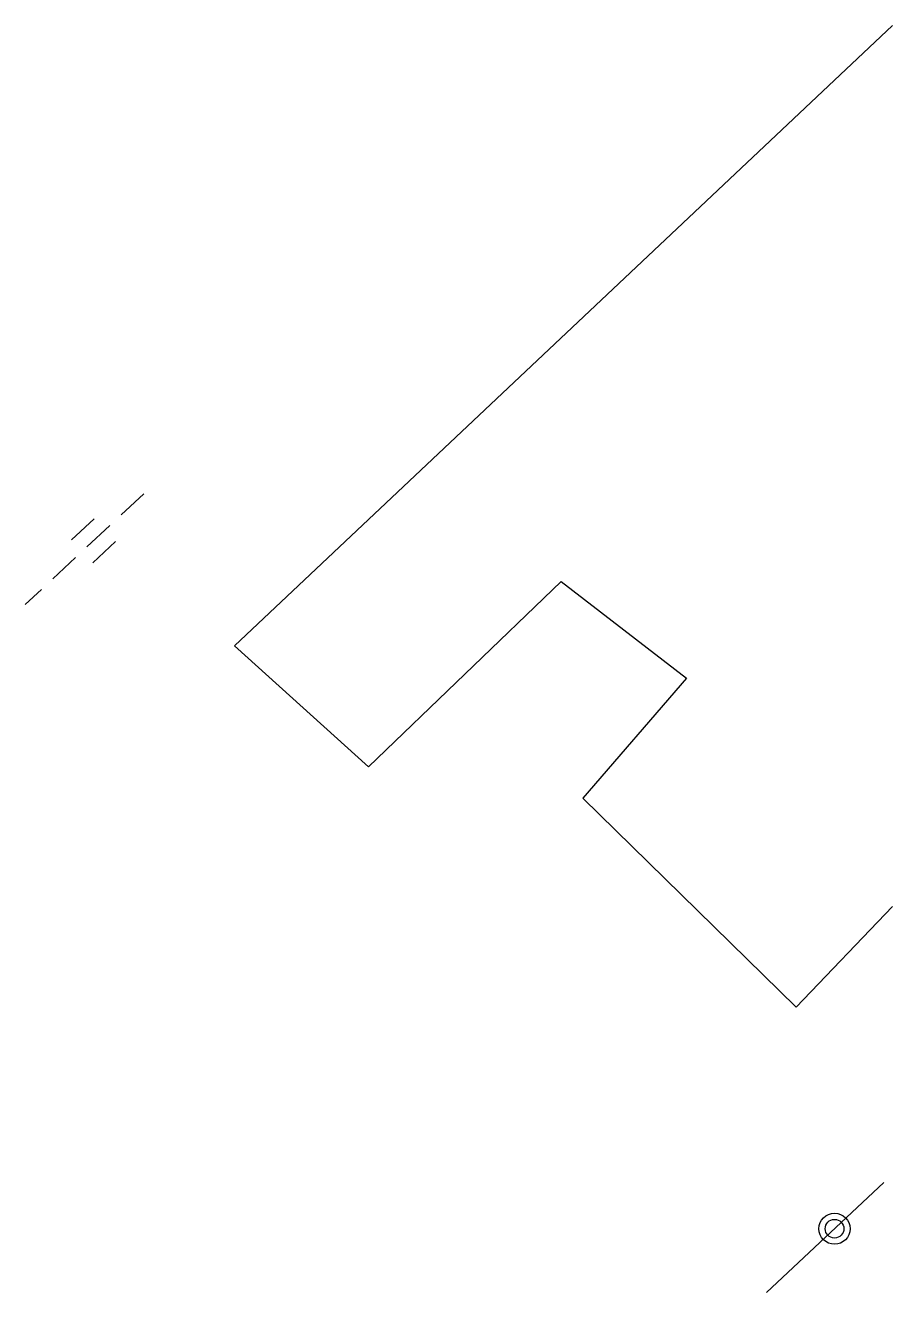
# Model space of a CAD drawing. Header units: millimetres. Extents: x 174998 to 176001, y 162000 to 163001.
# Drawn here: x 175986.07 to 176000, y 162168.23 to 162188.58 of the extents above; entities that cross this region are included whole.
import ezdxf

# ---------------------------------------------------------------- set-up
doc = ezdxf.new("R2010")
doc.units = ezdxf.units.MM
doc.linetypes.add('DASHED', pattern=[0.75, 0.5, -0.25])
doc.layers.get('0').update_dxf_attribs({"linetype": 'CONTINUOUS'})
for name, color, linetype in [('W0104', 1, 'CONTINUOUS'), ('W0220', 5, 'DASHED'), ('W0323', 7, 'CONTINUOUS')]:
    doc.layers.add(name, color=color, linetype=linetype)

# ---------------------------------------------------------------- blocks, each defined once
blk = doc.blocks.new('t323o')
at = {"color": 0, "linetype": 'Continuous'}
for radius in [0.25, 0.15]:
    blk.add_circle((0, 0), radius, dxfattribs=at)
blk = doc.blocks.new('t220o')
at = {"color": 0, "linetype": 'Continuous'}
for p, q in [((-0.25, 0.25), (0.25, 0.25)), ((-0.25, -0.25), (0.25, -0.25))]:
    blk.add_line(p, q, dxfattribs=at)

msp = doc.modelspace()

# ---------------------------------------------------------------- linework, layer by layer
at = {"layer": 'W0104'}
msp.add_lwpolyline([(176000, 162188.58), (175989.432, 162178.616), (175991.582, 162176.676), (175994.678, 162179.652), (175996.691, 162178.096), (175995.028, 162176.171), (175998.449, 162172.814), (176000, 162174.43)], dxfattribs=at)
at = {"layer": 'W0220'}
msp.add_lwpolyline([(175987.977, 162181.059), (175986.074, 162179.281)], dxfattribs=at)
at = {"layer": 'W0323'}
msp.add_lwpolyline([(175999.857, 162169.998), (175997.974, 162168.23)], dxfattribs=at)

# ---------------------------------------------------------------- block references
at = {"layer": 'W0220', "rotation": 223.059406273054}
msp.add_blockref('t220o', (175987.17, 162180.305), dxfattribs=at)
at = {"layer": 'W0323', "rotation": 223.2062839916248}
msp.add_blockref('t323o', (175999.067, 162169.257), dxfattribs=at)

doc.saveas('drawing.dxf')
